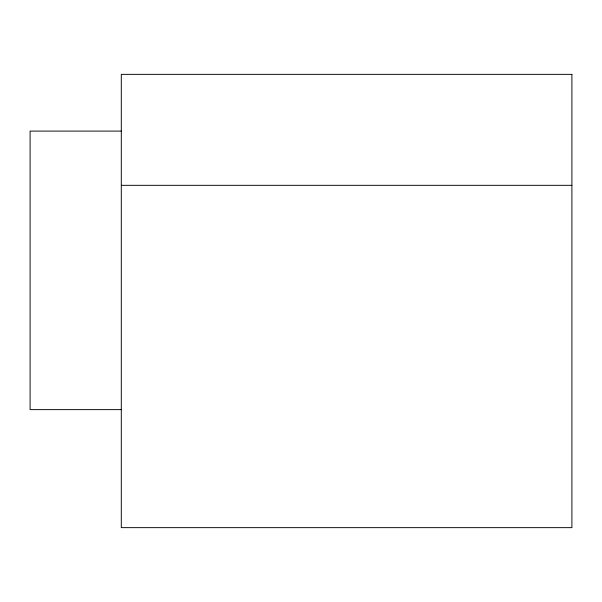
<?xml version="1.0" encoding="UTF-8"?>
<svg xmlns="http://www.w3.org/2000/svg" width="602" height="602" viewBox="0 0 602 602"><rect width="100%" height="100%" fill="white"/><g stroke="black" fill="none" stroke-linecap="round" stroke-linejoin="round"><path stroke-width="0.9" d="M121.295 131.093L30.1 131.093L30.1 409.631L121.295 409.631M121.295 185.326L571.9 185.326M571.9 74.355L121.295 74.355L121.295 527.645L571.9 527.645L571.9 74.355"/></g></svg>
